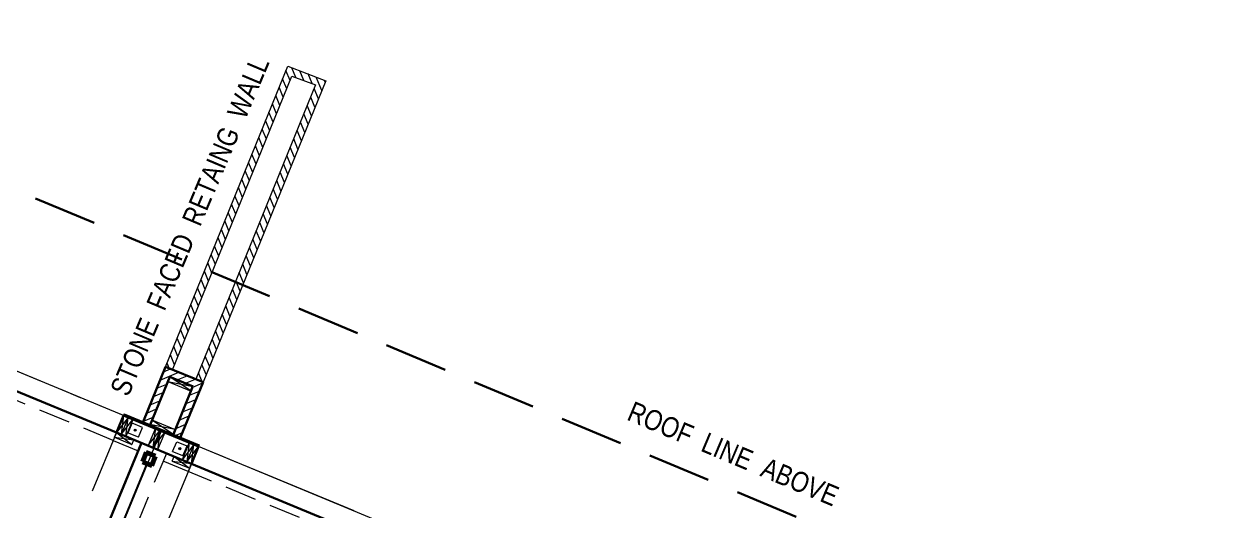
# Model space of a CAD drawing. Header units: inches. Extents: x 2775 to 35798, y 1675 to 10350.
# Drawn here: x 12235.5 to 12593.4, y 4210.8 to 4354.8 of the extents above; entities that cross this region are included whole.
import ezdxf

# ---------------------------------------------------------------- set-up
doc = ezdxf.new("R2010")
doc.units = ezdxf.units.IN
doc.header["$LTSCALE"] = 0.5
doc.header["$MEASUREMENT"] = 0
doc.linetypes.add('CENTER', pattern=[2, 1.25, -0.25, 0.25, -0.25])
doc.linetypes.add('HIDDEN', pattern=[0.375, 0.25, -0.125])
for name, color, linetype, lineweight in [('DOORS', 7, 'CONTINUOUS', 30), ('FOUNDATION', 7, 'CONTINUOUS', 30), ('GRID', 1, 'CENTER', 20), ('MASONRY', 16, 'HIDDEN', 30), ('ROOFLINE', 7, 'HIDDEN', 30), ('WALL FRAMING', 7, 'CONTINUOUS', 30), ('WALLS', 7, 'CONTINUOUS', 30)]:
    doc.layers.add(name, color=color, linetype=linetype, lineweight=lineweight)
doc.layers.add('STEEL', color=5, linetype='CONTINUOUS')
doc.layers.add('TEXT', color=7, linetype='CONTINUOUS')
doc.styles.add('ARCHENTLTD', font='technical.ttf', dxfattribs={"height": 6})

msp = doc.modelspace()

# ---------------------------------------------------------------- hatches: boundary and pattern name
at = {"layer": 'MASONRY', "linetype": 'Continuous', "lineweight": 9, "ltscale": 150}
h = msp.add_hatch(dxfattribs=at)
h.set_pattern_fill('ANSI31', color=256, scale=15, angle=67.5, style=0)
h.paths.add_polyline_path([(12314.63138, 4339.48514), (12321.61932, 4336.82836), (12297.91094, 4278.5335), (12300.0488, 4277.63767), (12324.63429, 4338.08921), (12313.37467, 4342.37007), (12288.9673, 4282.28117), (12291.0426, 4281.41155)])
h = msp.add_hatch(dxfattribs=at)
h.set_pattern_fill('ANSI31', color=256, scale=15, angle=67.5, style=0)
h.paths.add_polyline_path([(12291.0426, 4281.41155), (12288.9673, 4282.28117), (12277.25057, 4253.43556), (12279.33162, 4252.5801)])
h.paths.add_polyline_path([(12300.0488, 4277.63767), (12297.91094, 4278.5335), (12286.20641, 4249.75405), (12288.35019, 4248.87279)])
at = {"layer": 'MASONRY', "lineweight": 9, "ltscale": 75}
h = msp.add_hatch(dxfattribs=at)
h.set_pattern_fill('ANSI31', color=256, scale=15, angle=22.5, style=0)
h.set_pattern_definition([(202.555994, (5325.9972, 16094.8398), (-0.719224, 1.73157207), [])])
h.paths.add_polyline_path([(12272.88719, 4236.71446), (12270.45818, 4236.71327), (12277.25057, 4253.43556), (12288.35019, 4248.87279), (12281.48479, 4232.1717), (12279.7603, 4233.8945), (12285.4137, 4247.64722), (12278.48487, 4250.49548)])
at = {"layer": 'WALL FRAMING', "lineweight": 9, "ltscale": 150}
for points in [[(12268.5959, 4234.68429, 1), (12267.9709, 4234.68429, 1)], [(12281.81842, 4229.19938, 1), (12281.19342, 4229.19938, 1)]]:
    msp.add_hatch(color=256, dxfattribs=at).paths.add_polyline_path(points)

# ---------------------------------------------------------------- linework, layer by layer
at = {"layer": 'DOORS', "linetype": 'Continuous', "ltscale": 150}
for p, q in [((12151.88918, 4279.90578), (12262.74349, 4233.95666)), ((12284.91673, 4224.76586), (12395.77104, 4178.81674))]:
    msp.add_line(p, q, dxfattribs=at)
at = {"layer": 'DOORS', "linetype": 'HIDDEN', "lineweight": 9, "ltscale": 150}
for p, q in [((12262.74349, 4233.95666), (12216.83874, 4123.08397)), ((12284.91673, 4224.76586), (12248.19292, 4136.0677))]:
    msp.add_line(p, q, dxfattribs=at)
at = {"layer": 'FOUNDATION', "lineweight": 20, "ltscale": 1.5}
for p, q in [((12279.33162, 4252.5801), (12314.63138, 4339.48514)), ((12314.63138, 4339.48514), (12321.61932, 4336.82836)), ((12321.61932, 4336.82836), (12286.20641, 4249.75405))]:
    msp.add_line(p, q, dxfattribs=at)
at = {"layer": 'FOUNDATION', "lineweight": 20, "ltscale": 50}
for p, q in [((12264.84949, 4239.03748), (12153.99518, 4284.9866)), ((12397.87704, 4183.89757), (12287.02273, 4229.84668))]:
    msp.add_line(p, q, dxfattribs=at)
at = {"layer": 'FOUNDATION', "linetype": 'HIDDEN', "lineweight": 9, "ltscale": 75}
for p, q in [((12261.78622, 4231.6472), (12150.9319, 4277.59631)), ((12277.52464, 4227.82814), (12188.34395, 4012.6757)), ((12394.81377, 4176.50728), (12283.95945, 4222.45639))]:
    msp.add_line(p, q, dxfattribs=at)
at = {"layer": 'FOUNDATION', "lineweight": 20, "ltscale": 75}
for p, q in [((12262.74306, 4233.95562), (12261.78579, 4231.64616)), ((12262.74349, 4233.95666), (12261.78622, 4231.6472)), ((12261.78622, 4231.6472), (12269.17769, 4228.58343)), ((12267.82388, 4231.84962), (12267.24952, 4230.46394)), ((12283.95945, 4222.45639), (12276.56798, 4225.52016)), ((12284.86828, 4224.78594), (12283.911, 4222.47647)), ((12284.91673, 4224.76586), (12283.95945, 4222.45639))]:
    msp.add_line(p, q, dxfattribs=at)
at = {"layer": 'FOUNDATION', "ltscale": 50}
msp.add_line((12270.13435, 4230.89142), (12179.68139, 4012.66956), dxfattribs=at)
at = {"layer": 'GRID', "ltscale": 50}
for p, q in [((12563.92796, 4115.07071), (12113.34886, 4301.83572)), ((12298.1074, 4225.2533), (12287.02079, 4229.8487)), ((12309.19402, 4220.6579), (12298.1074, 4225.2533))]:
    msp.add_line(p, q, dxfattribs=at)
at = {"layer": 'GRID', "linetype": 'CENTER', "lineweight": 20, "ltscale": 50}
msp.add_line((12275.93568, 4234.44104), (12273.82968, 4229.36022), dxfattribs=at)
at = {"layer": 'GRID', "ltscale": 75}
msp.add_line((12273.83054, 4229.3623), (12145.20074, 3919.03709), dxfattribs=at)
at = {"layer": 'MASONRY', "linetype": 'Continuous', "lineweight": 20, "ltscale": 1.5}
for p, q in [((12277.25057, 4253.43556), (12313.37467, 4342.37007)), ((12313.37467, 4342.37007), (12324.63429, 4338.08921)), ((12324.63429, 4338.08921), (12288.35019, 4248.87279))]:
    msp.add_line(p, q, dxfattribs=at)
at = {"layer": 'MASONRY', "linetype": 'Continuous', "lineweight": 30, "ltscale": 1.5}
for p, q in [((12270.64572, 4237.17498), (12277.25067, 4253.43582)), ((12277.25057, 4253.43556), (12288.35019, 4248.87279)), ((12288.35019, 4248.87279), (12281.66409, 4232.60786))]:
    msp.add_line(p, q, dxfattribs=at)
at = {"layer": 'ROOFLINE', "linetype": 'HIDDEN', "ltscale": 150}
msp.add_line((12593.36316, 4154.72978), (12115.85415, 4354.82099), dxfattribs=at)
at = {"layer": 'STEEL', "linetype": 'Continuous', "lineweight": 60, "ltscale": 90}
for p, q in [((12271.5488, 4228.08952), (12270.42498, 4225.30797)), ((12271.5488, 4228.08952), (12270.42498, 4225.30797)), ((12274.33035, 4226.9657), (12271.5488, 4228.08952)), ((12274.33035, 4226.9657), (12271.5488, 4228.08952)), ((12273.20653, 4224.18415), (12274.33035, 4226.9657)), ((12273.20653, 4224.18415), (12274.33035, 4226.9657)), ((12270.42498, 4225.30797), (12273.20653, 4224.18415)), ((12270.42498, 4225.30797), (12273.20653, 4224.18415))]:
    msp.add_line(p, q, dxfattribs=at)
at = {"layer": 'STEEL', "color": 5, "lineweight": 25, "ltscale": 150}
msp.add_line((12252.00645, 4176.7107), (12271.81576, 4224.74606), dxfattribs=at)
at = {"layer": 'WALL FRAMING', "lineweight": 20, "ltscale": 1.5}
for p, q in [((12277.91414, 4249.10709), (12284.84296, 4246.25882)), ((12273.22254, 4237.74653), (12280.15137, 4234.89826))]:
    msp.add_line(p, q, dxfattribs=at)
at = {"layer": 'WALL FRAMING', "lineweight": 9, "ltscale": 150}
for p, q in [((12277.91995, 4249.1047), (12285.41327, 4247.64618)), ((12284.84296, 4246.25882), (12278.48444, 4250.49444)), ((12266.23474, 4238.46208), (12262.74306, 4233.95562)), ((12264.84906, 4239.03644), (12264.12874, 4233.38126)), ((12264.12874, 4233.38126), (12267.62042, 4237.88772)), ((12265.51442, 4232.80689), (12266.23474, 4238.46208)), ((12273.22835, 4237.74414), (12279.58106, 4233.51091)), ((12262.74306, 4233.95562), (12267.24952, 4230.46394)), ((12272.13868, 4230.19306), (12275.62807, 4234.70129)), ((12280.15137, 4234.89826), (12272.65224, 4236.35917)), ((12273.52192, 4229.46722), (12277.01131, 4233.97545)), ((12274.2421, 4235.27495), (12273.52465, 4229.6194)), ((12275.62534, 4234.54911), (12274.90789, 4228.89356)), ((12262.16869, 4232.56994), (12267.82388, 4231.84962)), ((12285.63662, 4230.42), (12282.14494, 4225.91354)), ((12284.25094, 4230.99437), (12283.53061, 4225.33918)), ((12284.91629, 4224.76481), (12285.63662, 4230.42)), ((12279.78745, 4226.89194), (12284.29391, 4223.40026)), ((12283.53061, 4225.33918), (12287.02229, 4229.84564)), ((12279.21309, 4225.50626), (12284.86828, 4224.78594))]:
    msp.add_line(p, q, dxfattribs=at)
at = {"layer": 'WALL FRAMING', "lineweight": 20, "ltscale": 75}
for p, q in [((12266.23474, 4238.46208), (12264.12874, 4233.38126)), ((12265.04051, 4239.49834), (12287.21375, 4230.30753)), ((12267.62042, 4237.88772), (12265.51442, 4232.80689)), ((12274.24485, 4235.2816), (12272.13868, 4230.19306)), ((12275.6281, 4234.55576), (12273.52192, 4229.46722)), ((12275.63082, 4234.70794), (12273.52465, 4229.6194)), ((12277.01407, 4233.9821), (12274.90789, 4228.89356)), ((12262.16869, 4232.56994), (12267.24952, 4230.46394)), ((12284.25094, 4230.99437), (12282.14494, 4225.91354)), ((12285.63662, 4230.42), (12283.53061, 4225.33918)), ((12279.21309, 4225.50626), (12284.29391, 4223.40026))]:
    msp.add_line(p, q, dxfattribs=at)
at = {"layer": 'WALL FRAMING', "lineweight": 20, "ltscale": 150}
for p, q in [((12265.04051, 4239.49834), (12264.84949, 4239.03748)), ((12262.16869, 4232.56994), (12262.74306, 4233.95562)), ((12287.21375, 4230.30753), (12287.02273, 4229.84668)), ((12279.21309, 4225.50626), (12279.78745, 4226.89194))]:
    msp.add_line(p, q, dxfattribs=at)
at = {"layer": 'WALL FRAMING', "color": 9, "linetype": 'Continuous', "lineweight": 5, "ltscale": 150}
for p, q in [((12269.24212, 4232.59058), (12265.98489, 4233.94225)), ((12266.18226, 4233.86035), (12267.38003, 4236.74669)), ((12270.39898, 4235.4939), (12267.17792, 4236.8284)), ((12269.24212, 4232.59058), (12270.39898, 4235.4939)), ((12279.35731, 4228.39783), (12280.59364, 4231.26821)), ((12280.59364, 4231.26821), (12283.81426, 4229.93264)), ((12279.35731, 4228.39783), (12282.61564, 4227.0488)), ((12282.41819, 4227.13055), (12283.61361, 4230.01787))]:
    msp.add_line(p, q, dxfattribs=at)
for centre in [(12268.29062, 4234.67712), (12281.50592, 4229.19938)]:
    msp.add_circle(centre, 0.3125, dxfattribs=at)
at = {"layer": 'WALLS', "color": 7, "ltscale": 1.5}
for p, q in [((12272.72429, 4236.31341), (12278.48487, 4250.49548)), ((12278.48487, 4250.49548), (12285.4137, 4247.64722)), ((12285.35885, 4247.67005), (12279.58379, 4233.47015))]:
    msp.add_line(p, q, dxfattribs=at)
at = {"layer": 'WALLS', "color": 4, "ltscale": 75}
for p, q in [((12264.84906, 4239.03644), (12262.74306, 4233.95562)), ((12264.84949, 4239.03748), (12262.74349, 4233.95666)), ((12264.84949, 4239.03748), (12287.02273, 4229.84668)), ((12287.02229, 4229.84564), (12284.91629, 4224.76481)), ((12287.02273, 4229.84668), (12284.91673, 4224.76586))]:
    msp.add_line(p, q, dxfattribs=at)
at = {"layer": 'WALLS', "color": 4, "ltscale": 50}
msp.add_line((12284.91673, 4224.76586), (12262.74349, 4233.95666), dxfattribs=at)

# ---------------------------------------------------------------- texts
at = {"layer": 'TEXT', "linetype": 'Continuous', "char_height": 6, "width": 271, "attachment_point": 1, "style": 'ARCHENTLTD'}
for s, insert, rotation in [('STONE  FACED  RETAING  WALL', (12260.71826, 4246.66807), 67.1267725), ('ROOF  LINE  ABOVE', (12415.65409, 4243.39598), 337.1267725)]:
    msp.add_mtext(s, dxfattribs=dict(at, insert=insert, rotation=rotation))

doc.saveas('drawing.dxf')
